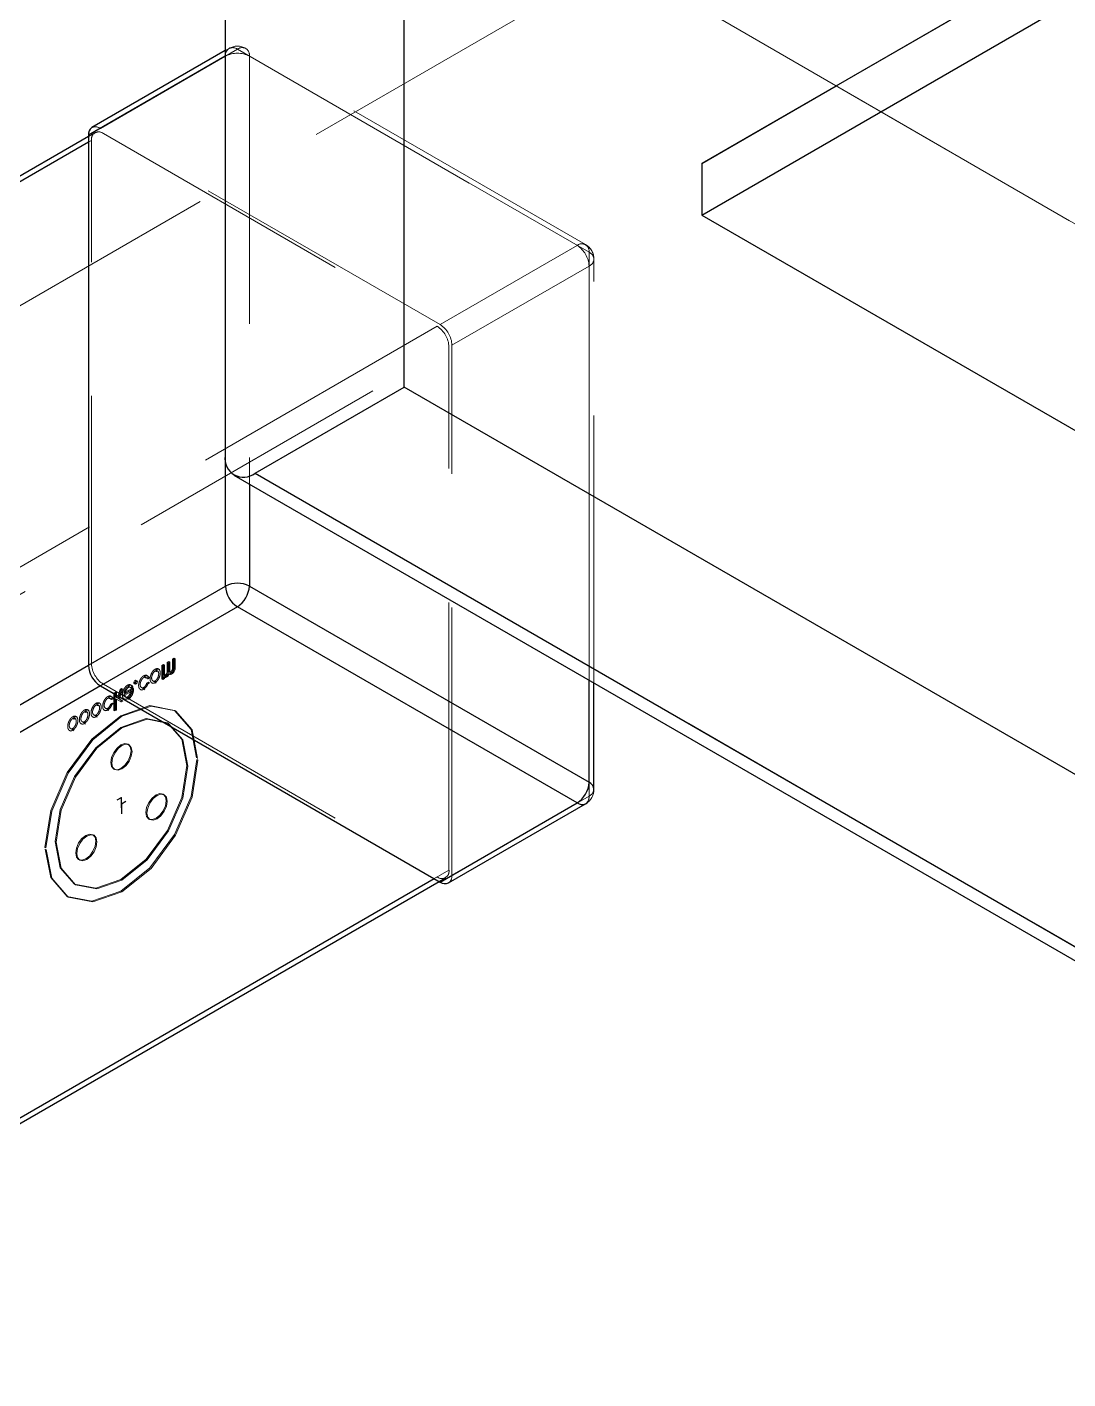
# Model space of a CAD drawing. Header units: millimetres. Extents: x 0 to 841, y 0 to 2287.
# Drawn here: x 624.35 to 629.29, y 251.73 to 258.14 of the extents above; entities that cross this region are included whole.
import ezdxf

# ---------------------------------------------------------------- set-up
doc = ezdxf.new("R2010")
doc.units = ezdxf.units.MM
doc.header["$PDSIZE"] = -1
doc.linetypes.add('HIDDEN', pattern=[1.905, 1.27, -0.635])

msp = doc.modelspace()

# ---------------------------------------------------------------- linework, layer by layer
at = {"color": 7, "linetype": 'Continuous', "lineweight": 25}
for p, q in [((633.1412, 260.7177), (627.5551, 257.4929)), ((628.1915, 257.8604), (633.1412, 260.7178)), ((627.5551, 257.2479), (633.212, 260.5136)), ((626.1409, 256.4315), (626.1409, 260.0243)), ((625.2924, 259.5345), (625.2924, 256.105)), ((625.2924, 258.001), (624.6432, 257.6263)), ((625.2924, 258.0281), (624.6598, 257.6629)), ((627.5551, 257.4929), (628.1915, 257.8604)), ((624.6432, 257.6207), (621.5627, 255.8423)), ((624.6432, 257.6263), (624.6432, 255.1113)), ((624.6432, 257.5936), (621.5461, 255.8057)), ((627.5551, 257.4929), (627.5551, 257.2479)), ((627.5551, 257.2479), (630.9492, 255.2886)), ((625.4338, 256.0233), (626.1409, 256.4315)), ((629.535, 254.4722), (626.1409, 256.4315)), ((625.2938, 255.4869), (625.2938, 256.0828)), ((625.3338, 256.0134), (635.1903, 250.3234)), ((625.4338, 256.0233), (635.1919, 250.3901)), ((625.4069, 255.9712), (625.4069, 255.4869)), ((624.6432, 255.1113), (625.2938, 255.4869)), ((625.4069, 255.4869), (627.0191, 254.5562)), ((625.3503, 255.3889), (624.6998, 255.0133)), ((626.9625, 254.4582), (625.3503, 255.3889)), ((621.5461, 253.3234), (624.6432, 255.1113)), ((624.6998, 255.0133), (621.6027, 253.2254)), ((624.6998, 255.0133), (626.312, 254.0826)), ((627.0191, 254.5562), (627.0191, 255.0405)), ((627.0425, 254.5235), (627.0425, 255.027)), ((627.042, 254.5141), (627.0425, 254.5235)), ((626.312, 254.0826), (626.9625, 254.4582)), ((626.352, 254.0787), (627.0025, 254.4542)), ((627.0025, 254.4542), (627.0104, 254.4594)), ((623.1866, 252.311), (626.2837, 254.099)), ((623.2266, 252.3071), (626.3071, 254.0854))]:
    msp.add_line(p, q, dxfattribs=at)
at = {"color": 7, "linetype": 'HIDDEN', "lineweight": 18}
for p, q in [((630.3835, 256.5954), (625.2924, 259.5345)), ((624.0737, 256.6774), (627.4729, 258.6397)), ((624.6998, 257.6589), (625.3503, 258.0345)), ((625.3103, 258.0384), (625.2924, 258.0281)), ((625.2938, 258.0018), (625.2924, 258.001)), ((625.2938, 256.0828), (625.2938, 258.0018)), ((625.3503, 258.0345), (626.9625, 257.1038)), ((627.0025, 257.1077), (625.3903, 258.0384)), ((627.0191, 257.0711), (625.4069, 258.0018)), ((625.4069, 258.0018), (625.4069, 255.9712)), ((630.9492, 256.2684), (628.1915, 257.8604)), ((621.6027, 255.8383), (624.7139, 257.6344)), ((624.6739, 257.6384), (624.6432, 257.6207)), ((626.312, 256.7282), (624.6998, 257.6589)), ((624.7139, 257.6344), (626.2979, 256.7201)), ((624.6574, 257.6018), (624.6432, 257.5936)), ((624.6574, 255.1195), (624.6574, 257.6018)), ((626.9625, 257.1038), (626.312, 256.7282)), ((627.0191, 255.0405), (627.0191, 257.0711)), ((627.0425, 255.027), (627.0425, 257.0384)), ((626.3686, 256.6302), (627.0191, 257.0058)), ((627.0191, 257.0058), (627.0191, 254.4908)), ((626.2979, 256.7201), (623.1866, 254.924)), ((623.2432, 254.826), (626.3544, 256.6221)), ((626.3544, 254.1398), (626.3544, 256.6221)), ((626.3686, 254.1153), (626.3686, 256.6302)), ((635.1919, 250.3901), (625.2924, 256.105)), ((624.6432, 255.1113), (624.6574, 255.1195)), ((624.9909, 255.1109), (624.9987, 255.1154)), ((624.9987, 255.1154), (624.9987, 255.0688)), ((624.9987, 255.1154), (625.0035, 255.1126)), ((625.0168, 255.1258), (625.0243, 255.1301)), ((625.0168, 255.1258), (625.0168, 255.0792)), ((625.0168, 255.1258), (625.0216, 255.1231)), ((625.0216, 255.1231), (625.0291, 255.1274)), ((625.0216, 255.1231), (625.0216, 255.0765)), ((625.0243, 255.1301), (625.0243, 255.085)), ((625.0243, 255.1301), (625.0291, 255.1274)), ((625.0291, 255.1274), (625.0291, 255.0822)), ((625.0498, 255.1449), (625.0425, 255.1407)), ((625.0425, 255.1407), (625.0425, 255.0955)), ((625.0425, 255.1407), (625.0474, 255.1379)), ((625.0546, 255.1421), (625.0474, 255.1379)), ((625.0474, 255.1379), (625.0474, 255.0928)), ((625.0498, 255.1449), (625.0498, 255.0964)), ((625.0498, 255.1449), (625.0546, 255.1421)), ((625.0546, 255.1421), (625.0546, 255.0936)), ((624.9054, 255.0615), (624.9102, 255.0588)), ((624.9144, 255.0519), (624.9096, 255.0547)), ((624.9195, 255.0496), (624.9278, 255.0543)), ((624.9195, 255.0496), (624.9244, 255.0468)), ((624.925, 255.0605), (624.9202, 255.0633)), ((624.9244, 255.0468), (624.9326, 255.0516)), ((624.9278, 255.0543), (624.9326, 255.0516)), ((624.9598, 255.0929), (624.9647, 255.0902)), ((624.9598, 255.0846), (624.9647, 255.0818)), ((624.9754, 255.0817), (624.9706, 255.0845)), ((624.9804, 255.0914), (624.9756, 255.0942)), ((624.9909, 255.047), (624.9909, 255.1109)), ((624.9909, 255.1109), (624.9957, 255.1081)), ((624.9909, 255.047), (624.9987, 255.0515)), ((624.9957, 255.1081), (625.0035, 255.1126)), ((624.9957, 255.0442), (624.9957, 255.1081)), ((624.9987, 255.0688), (625.0035, 255.066)), ((624.9987, 255.0515), (624.9987, 255.0566)), ((624.9987, 255.0566), (625.0035, 255.0538)), ((624.9987, 255.0515), (625.0035, 255.0487)), ((625.0013, 255.0642), (625.0061, 255.0614)), ((625.0035, 255.1126), (625.0035, 255.066)), ((625.0035, 255.0487), (625.0035, 255.0538)), ((625.0168, 255.0792), (625.0216, 255.0765)), ((625.0206, 255.0716), (625.0254, 255.0688)), ((625.0211, 255.0712), (625.0259, 255.0684)), ((625.0243, 255.085), (625.0291, 255.0822)), ((625.0269, 255.0797), (625.0318, 255.077)), ((625.0425, 255.0955), (625.0474, 255.0928)), ((625.0498, 255.0964), (625.0546, 255.0936)), ((624.7139, 255.0215), (624.6998, 255.0133)), ((624.7139, 255.0215), (626.2979, 254.1071)), ((624.7934, 254.9969), (624.7818, 254.9564)), ((624.7865, 254.9537), (624.8001, 255.0007)), ((624.7982, 254.9941), (624.7866, 254.9537)), ((624.7913, 254.9509), (624.8049, 254.9979)), ((624.8001, 255.0007), (624.7934, 254.9969)), ((624.7934, 254.9969), (624.7982, 254.9941)), ((624.8049, 254.9979), (624.7982, 254.9941)), ((624.8001, 255.0007), (624.8049, 254.9979)), ((624.8115, 254.9725), (624.8449, 254.9917)), ((624.8118, 254.9801), (624.852, 255.0033)), ((624.8164, 254.9697), (624.8497, 254.9889)), ((624.8166, 254.9773), (624.8568, 255.0005)), ((624.8282, 255.017), (624.833, 255.0142)), ((624.8381, 255.0074), (624.8333, 255.0102)), ((624.8423, 255.005), (624.8505, 255.0098)), ((624.8423, 255.005), (624.8471, 255.0022)), ((624.8478, 255.016), (624.843, 255.0187)), ((624.8449, 254.9917), (624.8497, 254.9889)), ((624.8471, 255.0022), (624.8553, 255.007)), ((624.8505, 255.0098), (624.8553, 255.007)), ((624.852, 255.0033), (624.8568, 255.0005)), ((624.8586, 255.029), (624.8634, 255.0262)), ((624.8603, 255.0251), (624.8652, 255.0223)), ((624.8737, 255.0371), (624.8688, 255.0398)), ((624.8706, 255.0359), (624.8754, 255.0332)), ((624.8896, 254.9964), (624.8945, 254.9936)), ((624.8947, 255.0061), (624.8995, 255.0033)), ((624.9054, 254.9977), (624.9102, 254.9949)), ((624.9195, 255.0259), (624.9278, 255.0306)), ((624.9195, 255.0259), (624.9244, 255.0231)), ((624.9244, 255.0231), (624.9326, 255.0279)), ((624.9278, 255.0306), (624.9326, 255.0279)), ((624.9441, 255.0278), (624.9489, 255.025)), ((624.949, 255.0375), (624.9539, 255.0348)), ((624.9598, 255.0374), (624.9647, 255.0346)), ((624.9598, 255.0291), (624.9647, 255.0263)), ((624.9909, 255.047), (624.9957, 255.0442)), ((624.9957, 255.0442), (625.0035, 255.0487)), ((624.6795, 254.9311), (624.6843, 254.9283)), ((624.6795, 254.9228), (624.6843, 254.92)), ((624.6951, 254.9199), (624.6903, 254.9226)), ((624.7001, 254.9296), (624.6952, 254.9323)), ((624.7348, 254.963), (624.7396, 254.9602)), ((624.7438, 254.9534), (624.739, 254.9562)), ((624.7489, 254.9511), (624.7571, 254.9558)), ((624.7489, 254.9511), (624.7537, 254.9483)), ((624.7489, 254.9274), (624.7571, 254.9321)), ((624.7489, 254.9274), (624.7537, 254.9246)), ((624.7543, 254.962), (624.7495, 254.9648)), ((624.7537, 254.9483), (624.7619, 254.953)), ((624.7537, 254.9246), (624.7619, 254.9293)), ((624.7571, 254.9558), (624.7619, 254.953)), ((624.7571, 254.9321), (624.7619, 254.9293)), ((624.7722, 254.9846), (624.7643, 254.9801)), ((624.7643, 254.9801), (624.7643, 254.8974)), ((624.7643, 254.9801), (624.7691, 254.9773)), ((624.777, 254.9818), (624.7691, 254.9773)), ((624.7691, 254.9773), (624.7691, 254.8946)), ((624.7722, 254.962), (624.7722, 254.9846)), ((624.7722, 254.9846), (624.777, 254.9818)), ((624.7722, 254.962), (624.7818, 254.9564)), ((624.7722, 254.962), (624.777, 254.9592)), ((624.7722, 254.9527), (624.7934, 254.9404)), ((624.7722, 254.902), (624.7722, 254.9527)), ((624.7722, 254.9527), (624.777, 254.9499)), ((624.777, 254.9592), (624.777, 254.9818)), ((624.777, 254.9592), (624.7865, 254.9537)), ((624.777, 254.8992), (624.777, 254.9499)), ((624.777, 254.9499), (624.7982, 254.9377)), ((624.7818, 254.9564), (624.7865, 254.9537)), ((624.7865, 254.9537), (624.8015, 254.9451)), ((624.7865, 254.9537), (624.7913, 254.9509)), ((624.7913, 254.9509), (624.8063, 254.9423)), ((624.7934, 254.9404), (624.8015, 254.9451)), ((624.7934, 254.9404), (624.7982, 254.9377)), ((624.7982, 254.9377), (624.8063, 254.9423)), ((624.8015, 254.9451), (624.8063, 254.9423)), ((624.8115, 254.9725), (624.8164, 254.9697)), ((624.8118, 254.9801), (624.8166, 254.9773)), ((624.8124, 254.9518), (624.8172, 254.9491)), ((624.821, 254.96), (624.8258, 254.9573)), ((624.8282, 254.9531), (624.833, 254.9503)), ((624.5689, 254.8672), (624.5737, 254.8645)), ((624.5689, 254.8589), (624.5737, 254.8561)), ((624.5845, 254.856), (624.5797, 254.8588)), ((624.5895, 254.8657), (624.5847, 254.8685)), ((624.6242, 254.8992), (624.629, 254.8964)), ((624.6242, 254.8908), (624.629, 254.8881)), ((624.6398, 254.8879), (624.635, 254.8907)), ((624.6448, 254.8976), (624.64, 254.9004)), ((624.6637, 254.866), (624.6685, 254.8632)), ((624.6687, 254.8757), (624.6735, 254.8729)), ((624.6795, 254.8756), (624.6843, 254.8728)), ((624.6795, 254.8672), (624.6843, 254.8645)), ((624.719, 254.8979), (624.7238, 254.8951)), ((624.7241, 254.9075), (624.7289, 254.9047)), ((624.7348, 254.8991), (624.7396, 254.8964)), ((624.7643, 254.8974), (624.7722, 254.902)), ((624.7643, 254.8974), (624.7691, 254.8946)), ((624.7691, 254.8946), (624.777, 254.8992)), ((624.7722, 254.902), (624.777, 254.8992)), ((625.0571, 254.8947), (625.0523, 254.8974)), ((624.5531, 254.8021), (624.5579, 254.7993)), ((624.5581, 254.8118), (624.5629, 254.8091)), ((624.5689, 254.8117), (624.5737, 254.8089)), ((624.5689, 254.8034), (624.5737, 254.8006)), ((624.6084, 254.834), (624.6132, 254.8313)), ((624.6134, 254.8437), (624.6182, 254.841)), ((624.6242, 254.8436), (624.629, 254.8409)), ((624.6242, 254.8353), (624.629, 254.8325)), ((625.0231, 254.8358), (625.0183, 254.8386)), ((624.8361, 254.734), (624.8313, 254.7367)), ((624.8454, 254.7056), (624.8502, 254.7028)), ((624.7492, 254.6501), (624.754, 254.6473)), ((624.7633, 254.619), (624.7681, 254.6162)), ((625.1099, 254.6362), (625.1147, 254.6334)), ((625.1579, 254.6639), (625.1627, 254.6612)), ((625.0027, 254.497), (624.9979, 254.4998)), ((627.0191, 254.4908), (626.3686, 254.1153)), ((624.9158, 254.4131), (624.9206, 254.4103)), ((625.012, 254.4686), (625.0168, 254.4658)), ((624.9299, 254.382), (624.9347, 254.3792)), ((624.6696, 254.3047), (624.6647, 254.3074)), ((624.4367, 254.2476), (624.4415, 254.2448)), ((624.4848, 254.2753), (624.4896, 254.2726)), ((624.5827, 254.2208), (624.5875, 254.218)), ((624.6788, 254.2763), (624.6836, 254.2735)), ((624.5967, 254.1897), (624.6016, 254.1869)), ((626.3544, 254.1398), (623.2432, 252.3437)), ((626.2837, 254.099), (626.2979, 254.1071)), ((626.3071, 254.0854), (626.3379, 254.1032)), ((624.5763, 254.073), (624.5811, 254.0702)), ((624.5423, 254.0141), (624.5471, 254.0113))]:
    msp.add_line(p, q, dxfattribs=at)
at = {"color": 7, "linetype": 'Continuous'}
for p, q in [((624.7988, 254.4829), (624.7779, 254.4708)), ((624.7988, 254.4829), (624.7779, 254.4708)), ((624.7988, 254.4829), (624.7988, 254.4345)), ((624.7988, 254.4829), (624.7988, 254.4345)), ((624.7997, 254.4544), (624.8207, 254.4665)), ((624.7997, 254.4544), (624.7997, 254.406))]:
    msp.add_line(p, q, dxfattribs=at)
at = {"color": 7, "linetype": 'HIDDEN', "lineweight": 18, "flags": 128}
for points in [[(624.9987, 255.0688), (624.9997, 255.0658), (625.0017, 255.064), (625.0045, 255.0637), (625.0078, 255.0648), (625.011, 255.0674), (625.0138, 255.0709), (625.0158, 255.0751), (625.0168, 255.0792)], [(625.0035, 255.066), (625.0045, 255.063), (625.0065, 255.0612), (625.0093, 255.0609), (625.0126, 255.0621), (625.0158, 255.0646), (625.0186, 255.0682), (625.0206, 255.0723), (625.0216, 255.0765)], [(625.0206, 255.0716), (625.024, 255.0702), (625.0282, 255.0704), (625.0327, 255.0721), (625.0372, 255.0752), (625.0415, 255.0796), (625.0451, 255.0848), (625.048, 255.0905), (625.0498, 255.0964)], [(625.0243, 255.085), (625.0251, 255.0817), (625.0272, 255.0796), (625.0301, 255.0792), (625.0334, 255.0804), (625.0368, 255.0831), (625.0397, 255.0868), (625.0417, 255.0912), (625.0425, 255.0955)], [(625.0254, 255.0688), (625.0289, 255.0674), (625.033, 255.0676), (625.0375, 255.0693), (625.042, 255.0725), (625.0463, 255.0768), (625.0499, 255.082), (625.0528, 255.0878), (625.0546, 255.0936)], [(625.0291, 255.0822), (625.03, 255.0789), (625.032, 255.0768), (625.0349, 255.0764), (625.0382, 255.0776), (625.0416, 255.0803), (625.0445, 255.0841), (625.0465, 255.0884), (625.0474, 255.0928)], [(624.8586, 255.029), (624.859, 255.0319), (624.8603, 255.0349), (624.8623, 255.0376), (624.8646, 255.0394), (624.8669, 255.0402), (624.8688, 255.0398), (624.8701, 255.0383), (624.8706, 255.0359)], [(624.8706, 255.0359), (624.8701, 255.033), (624.8688, 255.03), (624.8669, 255.0274), (624.8646, 255.0255), (624.8623, 255.0247), (624.8603, 255.0251), (624.859, 255.0266), (624.8586, 255.029)], [(624.8634, 255.0262), (624.8638, 255.0291), (624.8652, 255.0321), (624.8671, 255.0348), (624.8694, 255.0366), (624.8717, 255.0374), (624.8737, 255.0371), (624.875, 255.0356), (624.8754, 255.0332)], [(624.8754, 255.0332), (624.875, 255.0302), (624.8737, 255.0272), (624.8717, 255.0246), (624.8694, 255.0227), (624.8671, 255.022), (624.8652, 255.0223), (624.8638, 255.0238), (624.8634, 255.0262)], [(624.4367, 254.2476), (624.4641, 254.4228), (624.5423, 254.603), (624.6593, 254.7608), (624.7973, 254.8722), (624.9353, 254.9202), (625.0523, 254.8974), (625.1305, 254.8075), (625.1579, 254.6639)], [(624.4415, 254.2448), (624.4689, 254.42), (624.5471, 254.6002), (624.6641, 254.758), (624.8021, 254.8694), (624.9401, 254.9174), (625.0571, 254.8947), (625.1353, 254.8047), (625.1627, 254.6612)], [(624.4848, 254.2753), (624.5086, 254.4272), (624.5763, 254.5834), (624.6777, 254.7201), (624.7973, 254.8167), (624.9169, 254.8582), (625.0183, 254.8385), (625.0861, 254.7606), (625.1099, 254.6362)], [(624.4896, 254.2726), (624.5134, 254.4244), (624.5811, 254.5806), (624.6825, 254.7174), (624.8021, 254.8139), (624.9217, 254.8555), (625.0231, 254.8358), (625.0909, 254.7578), (625.1147, 254.6334)], [(624.7492, 254.6501), (624.7529, 254.6735), (624.7633, 254.6975), (624.7789, 254.7185), (624.7973, 254.7334), (624.8157, 254.7398), (624.8313, 254.7367), (624.8417, 254.7247), (624.8454, 254.7056)], [(624.754, 254.6473), (624.7577, 254.6707), (624.7681, 254.6947), (624.7837, 254.7158), (624.8021, 254.7306), (624.8205, 254.737), (624.8361, 254.734), (624.8465, 254.722), (624.8502, 254.7028)], [(624.8454, 254.7056), (624.8417, 254.6823), (624.8313, 254.6582), (624.8157, 254.6372), (624.7973, 254.6223), (624.7789, 254.6159), (624.7633, 254.619), (624.7529, 254.631), (624.7492, 254.6501)], [(624.8502, 254.7028), (624.8465, 254.6795), (624.8361, 254.6554), (624.8205, 254.6344), (624.8021, 254.6196), (624.7837, 254.6132), (624.7681, 254.6162), (624.7577, 254.6282), (624.754, 254.6473)], [(625.1579, 254.6639), (625.1305, 254.4887), (625.0523, 254.3085), (624.9353, 254.1507), (624.7973, 254.0393), (624.6593, 253.9914), (624.5423, 254.0141), (624.4641, 254.1041), (624.4367, 254.2476)], [(625.1627, 254.6612), (625.1353, 254.486), (625.0571, 254.3057), (624.9401, 254.1479), (624.8021, 254.0365), (624.6641, 253.9886), (624.5471, 254.0113), (624.4689, 254.1013), (624.4415, 254.2448)], [(625.1099, 254.6362), (625.0861, 254.4843), (625.0183, 254.3281), (624.9169, 254.1914), (624.7973, 254.0948), (624.6777, 254.0533), (624.5763, 254.073), (624.5086, 254.151), (624.4848, 254.2753)], [(625.1147, 254.6334), (625.0909, 254.4816), (625.0231, 254.3254), (624.9217, 254.1886), (624.8021, 254.0921), (624.6825, 254.0505), (624.5811, 254.0702), (624.5134, 254.1482), (624.4896, 254.2726)], [(624.9158, 254.4131), (624.9195, 254.4365), (624.9299, 254.4605), (624.9455, 254.4815), (624.9639, 254.4964), (624.9823, 254.5028), (624.9979, 254.4998), (625.0083, 254.4878), (625.012, 254.4686)], [(624.9206, 254.4103), (624.9243, 254.4337), (624.9347, 254.4577), (624.9503, 254.4788), (624.9687, 254.4936), (624.9871, 254.5), (625.0027, 254.497), (625.0131, 254.485), (625.0168, 254.4658)], [(625.012, 254.4686), (625.0083, 254.4453), (624.9979, 254.4212), (624.9823, 254.4002), (624.9639, 254.3853), (624.9455, 254.3789), (624.9299, 254.382), (624.9195, 254.394), (624.9158, 254.4131)], [(625.0168, 254.4658), (625.0131, 254.4425), (625.0027, 254.4185), (624.9871, 254.3974), (624.9687, 254.3826), (624.9503, 254.3762), (624.9347, 254.3792), (624.9243, 254.3912), (624.9206, 254.4103)], [(624.5827, 254.2208), (624.5863, 254.2442), (624.5967, 254.2682), (624.6123, 254.2892), (624.6307, 254.3041), (624.6491, 254.3105), (624.6647, 254.3074), (624.6752, 254.2954), (624.6788, 254.2763)], [(624.5875, 254.218), (624.5911, 254.2414), (624.6016, 254.2654), (624.6172, 254.2865), (624.6356, 254.3013), (624.654, 254.3077), (624.6696, 254.3047), (624.68, 254.2927), (624.6836, 254.2735)], [(624.6788, 254.2763), (624.6752, 254.2529), (624.6647, 254.2289), (624.6491, 254.2079), (624.6307, 254.193), (624.6123, 254.1866), (624.5967, 254.1897), (624.5863, 254.2017), (624.5827, 254.2208)], [(624.6836, 254.2735), (624.68, 254.2502), (624.6696, 254.2261), (624.654, 254.2051), (624.6356, 254.1903), (624.6172, 254.1839), (624.6016, 254.1869), (624.5911, 254.1989), (624.5875, 254.218)]]:
    msp.add_lwpolyline(points, dxfattribs=at)
at = {"color": 7, "linetype": 'HIDDEN', "lineweight": 18}
for centre, radius, start, end in [((625.3283, 258.0074), 0.0349, 50.79671, 189.21404), ((625.3503, 257.8926), 0.123, 62.60967, 117.39033), ((625.3503, 257.9692), 0.08, 60.00269, 119.99732), ((625.3724, 258.0074), 0.0349, 350.78597, 129.20329), ((624.6919, 257.6074), 0.0349, 50.79671, 189.21404), ((624.6764, 257.6262), 0.0402, 54.38183, 114.31395), ((626.9846, 257.0767), 0.0349, 350.78597, 129.20329), ((626.8963, 257.0002), 0.1229, 2.60548, 57.39452), ((626.9625, 257.0384), 0.08, 0, 60.00269), ((627.0067, 257.0384), 0.0349, 290.78343, 69.21657), ((626.2316, 256.6165), 0.1229, 2.60548, 57.39452), ((626.2458, 256.6247), 0.1229, 2.60548, 57.39452), ((624.7802, 255.1251), 0.1229, 182.60548, 237.39452), ((624.9999, 255.0783), 0.0217, 266.79373, 342.02451), ((625.0047, 255.0755), 0.0217, 266.79373, 342.02451), ((626.9791, 254.4869), 0.0402, 305.69804, 5.62038), ((626.9625, 254.5235), 0.08, 306.72256, 353.28281), ((627.0025, 254.5275), 0.0402, 294.37466, 354.3052), ((626.3199, 254.1342), 0.0349, 230.79671, 9.21404), ((626.3285, 254.1114), 0.0402, 305.69804, 5.62038)]:
    msp.add_arc(centre, radius, start, end, dxfattribs=at)
at = {"color": 7, "linetype": 'Continuous', "lineweight": 25}
for centre, radius, start, end in [((624.6833, 257.6302), 0.0402, 125.69804, 185.62038), ((625.3786, 256.091), 0.0873, 170.78597, 309.20329), ((625.3503, 255.3777), 0.123, 62.60967, 117.39033), ((625.4166, 255.4925), 0.1229, 182.60548, 237.39452), ((625.2841, 255.4925), 0.1229, 302.60548, 357.39452), ((624.7661, 255.1169), 0.1229, 182.60548, 237.39452), ((626.8963, 254.5617), 0.1229, 302.60548, 357.39452), ((627.0025, 254.5195), 0.0402, 5.6948, 65.62534), ((626.986, 254.4909), 0.0402, 234.38183, 294.31395), ((626.3354, 254.1153), 0.0402, 234.38183, 294.31395)]:
    msp.add_arc(centre, radius, start, end, dxfattribs=at)
at = {"color": 7, "linetype": 'HIDDEN', "lineweight": 18}
for points, knots in [([(624.9054, 254.9977), (624.904, 254.9969), (624.9008, 254.9953), (624.8958, 254.9945), (624.8905, 254.9955), (624.8857, 254.9992), (624.8822, 255.006), (624.881, 255.0155), (624.8822, 255.0265), (624.8857, 255.0373), (624.8905, 255.0465), (624.8958, 255.0536), (624.9008, 255.0585), (624.904, 255.0606), (624.9054, 255.0615)], [0, 0, 0, 0, 0.053784, 0.117806, 0.194259, 0.284674, 0.388205, 0.5, 0.611795, 0.715326, 0.805741, 0.882194, 0.946216, 1, 1, 1, 1]), ([(624.9195, 255.0259), (624.9184, 255.0232), (624.9163, 255.0181), (624.9116, 255.0112), (624.9063, 255.006), (624.9008, 255.004), (624.896, 255.0049), (624.8921, 255.008), (624.8893, 255.013), (624.8882, 255.0197), (624.8893, 255.0276), (624.8921, 255.0358), (624.896, 255.0434), (624.9008, 255.0498), (624.9063, 255.0542), (624.9116, 255.0552), (624.9163, 255.0536), (624.9184, 255.051), (624.9195, 255.0496)], [0, 0, 0, 0, 0.06591, 0.127752, 0.184575, 0.240344, 0.300579, 0.365486, 0.4327, 0.5, 0.5673, 0.634514, 0.699421, 0.759656, 0.815425, 0.872248, 0.93409, 1, 1, 1, 1]), ([(624.9054, 255.0615), (624.9081, 255.0627), (624.9135, 255.0651), (624.9223, 255.0637), (624.9257, 255.0579), (624.9278, 255.0543)], [0, 0, 0, 0, 0.262326, 0.545229, 1, 1, 1, 1]), ([(624.9102, 255.0588), (624.9129, 255.0599), (624.9183, 255.0624), (624.9271, 255.0609), (624.9305, 255.0551), (624.9326, 255.0516)], [0, 0, 0, 0, 0.262326, 0.545229, 1, 1, 1, 1]), ([(624.9144, 255.0516), (624.915, 255.0518), (624.9175, 255.0524), (624.921, 255.0507), (624.9232, 255.0482), (624.9244, 255.0468)], [0, 0, 0, 0, 0.134178, 0.553306, 1, 1, 1, 1]), ([(624.9598, 255.0291), (624.9584, 255.0284), (624.9552, 255.0267), (624.9502, 255.0259), (624.9449, 255.0269), (624.9401, 255.0306), (624.9366, 255.0374), (624.9354, 255.0469), (624.9366, 255.0579), (624.9401, 255.0687), (624.9449, 255.0779), (624.9502, 255.085), (624.9552, 255.0899), (624.9584, 255.092), (624.9598, 255.0929)], [0, 0, 0, 0, 0.053784, 0.117806, 0.194259, 0.284674, 0.388205, 0.5, 0.611795, 0.715326, 0.805741, 0.882194, 0.946216, 1, 1, 1, 1]), ([(624.9598, 255.0374), (624.9577, 255.0366), (624.9532, 255.035), (624.9479, 255.0378), (624.9441, 255.0431), (624.9425, 255.051), (624.9441, 255.0608), (624.9479, 255.0704), (624.9532, 255.0793), (624.9577, 255.0829), (624.9598, 255.0846)], [0, 0, 0, 0, 0.111736, 0.23533, 0.367087, 0.5, 0.632913, 0.76467, 0.888264, 1, 1, 1, 1]), ([(624.9598, 255.0929), (624.9613, 255.0937), (624.9645, 255.0953), (624.9695, 255.0961), (624.9748, 255.0952), (624.9796, 255.0915), (624.9831, 255.0847), (624.9843, 255.0751), (624.9831, 255.0642), (624.9796, 255.0534), (624.9748, 255.0441), (624.9695, 255.0371), (624.9645, 255.0321), (624.9613, 255.03), (624.9598, 255.0291)], [0, 0, 0, 0, 0.053784, 0.117806, 0.194259, 0.284674, 0.388205, 0.5, 0.611795, 0.715326, 0.805741, 0.882194, 0.946216, 1, 1, 1, 1]), ([(624.9598, 255.0846), (624.962, 255.0854), (624.9665, 255.087), (624.9718, 255.0842), (624.9756, 255.079), (624.9772, 255.071), (624.9756, 255.0613), (624.9718, 255.0516), (624.9665, 255.0427), (624.962, 255.0391), (624.9598, 255.0374)], [0, 0, 0, 0, 0.111736, 0.23533, 0.367087, 0.5, 0.632913, 0.76467, 0.888264, 1, 1, 1, 1]), ([(624.9647, 255.0902), (624.9661, 255.0909), (624.9693, 255.0925), (624.9743, 255.0933), (624.9782, 255.0929), (624.9799, 255.0915), (624.9803, 255.0912)], [0, 0, 0, 0, 0.2477313, 0.5426157, 0.8947587, 1, 1, 1, 1]), ([(624.9647, 255.0818), (624.9668, 255.0827), (624.971, 255.0842), (624.9739, 255.0824), (624.9753, 255.0815)], [0, 0, 0, 0, 0.5196677, 1, 1, 1, 1]), ([(624.8282, 254.9531), (624.8268, 254.9524), (624.8236, 254.9507), (624.8186, 254.9499), (624.8133, 254.9509), (624.8085, 254.9546), (624.805, 254.9614), (624.8037, 254.9709), (624.805, 254.9819), (624.8085, 254.9927), (624.8133, 255.0019), (624.8186, 255.009), (624.8236, 255.0139), (624.8268, 255.016), (624.8282, 255.017)], [0, 0, 0, 0, 0.053784, 0.117806, 0.194259, 0.284674, 0.388205, 0.5, 0.611795, 0.715326, 0.805741, 0.882194, 0.946216, 1, 1, 1, 1]), ([(624.8449, 254.9917), (624.8443, 254.9888), (624.8433, 254.9829), (624.8393, 254.974), (624.8343, 254.9663), (624.8282, 254.9608), (624.8221, 254.9593), (624.8171, 254.9612), (624.8132, 254.9655), (624.8121, 254.9701), (624.8115, 254.9725)], [0, 0, 0, 0, 0.133809, 0.265222, 0.38803, 0.5, 0.61197, 0.734778, 0.866191, 1, 1, 1, 1]), ([(624.8118, 254.9801), (624.8131, 254.9851), (624.8151, 254.9925), (624.8206, 255.0015), (624.8253, 255.0069), (624.8304, 255.0101), (624.8351, 255.0104), (624.8393, 255.0088), (624.8413, 255.0063), (624.8423, 255.005)], [0, 0, 0, 0, 0.267845, 0.395145, 0.51294, 0.624534, 0.740912, 0.866836, 1, 1, 1, 1]), ([(624.8166, 254.9773), (624.8179, 254.9823), (624.8199, 254.9897), (624.8254, 254.9987), (624.8301, 255.0041), (624.8352, 255.0073), (624.8399, 255.0076), (624.8441, 255.006), (624.8461, 255.0035), (624.8471, 255.0022)], [0, 0, 0, 0, 0.267845, 0.395145, 0.51294, 0.624534, 0.740912, 0.866836, 1, 1, 1, 1]), ([(624.8497, 254.9889), (624.8491, 254.986), (624.8481, 254.9801), (624.8441, 254.9712), (624.8391, 254.9635), (624.8331, 254.9581), (624.8277, 254.9565), (624.8254, 254.9576), (624.8244, 254.958)], [0, 0, 0, 0, 0.196173, 0.388834, 0.56888, 0.733035, 0.897191, 1, 1, 1, 1]), ([(624.8282, 255.017), (624.8308, 255.0181), (624.8363, 255.0206), (624.8451, 255.0191), (624.8485, 255.0133), (624.8505, 255.0098)], [0, 0, 0, 0, 0.262326, 0.54523, 1, 1, 1, 1]), ([(624.852, 255.0033), (624.852, 254.9984), (624.8521, 254.9884), (624.8465, 254.9736), (624.8397, 254.9632), (624.834, 254.957), (624.8301, 254.9543), (624.8282, 254.9531)], [0, 0, 0, 0, 0.284269, 0.585299, 0.73536, 0.873926, 1, 1, 1, 1]), ([(624.833, 255.0142), (624.8356, 255.0153), (624.8411, 255.0178), (624.8499, 255.0164), (624.8533, 255.0106), (624.8553, 255.007)], [0, 0, 0, 0, 0.262326, 0.54523, 1, 1, 1, 1]), ([(624.8568, 255.0005), (624.8569, 254.9957), (624.8569, 254.9856), (624.8513, 254.9708), (624.8445, 254.9605), (624.8388, 254.9542), (624.8349, 254.9516), (624.833, 254.9503)], [0, 0, 0, 0, 0.284269, 0.585299, 0.73536, 0.873926, 1, 1, 1, 1]), ([(624.9244, 255.0231), (624.9232, 255.0205), (624.9211, 255.0153), (624.9165, 255.0084), (624.9111, 255.0032), (624.9056, 255.0013), (624.9018, 255.0017), (624.9001, 255.0031), (624.8997, 255.0035)], [0, 0, 0, 0, 0.203733, 0.394894, 0.570539, 0.742926, 0.929119, 1, 1, 1, 1]), ([(624.9278, 255.0306), (624.9266, 255.0269), (624.9242, 255.0193), (624.9182, 255.0094), (624.9117, 255.0019), (624.9075, 254.9991), (624.9054, 254.9977)], [0, 0, 0, 0, 0.289345, 0.578702, 0.796119, 1, 1, 1, 1]), ([(624.9647, 255.0346), (624.9625, 255.0338), (624.9583, 255.0322), (624.9554, 255.0341), (624.954, 255.035)], [0, 0, 0, 0, 0.519668, 1, 1, 1, 1]), ([(624.6795, 254.8672), (624.678, 254.8665), (624.6748, 254.8649), (624.6698, 254.864), (624.6645, 254.865), (624.6597, 254.8687), (624.6563, 254.8755), (624.655, 254.885), (624.6563, 254.896), (624.6597, 254.9068), (624.6645, 254.9161), (624.6698, 254.9231), (624.6748, 254.9281), (624.678, 254.9301), (624.6795, 254.9311)], [0, 0, 0, 0, 0.053784, 0.117806, 0.194259, 0.284674, 0.388205, 0.5, 0.611795, 0.715326, 0.805741, 0.882194, 0.946216, 1, 1, 1, 1]), ([(624.6795, 254.8756), (624.6773, 254.8748), (624.6728, 254.8732), (624.6675, 254.876), (624.6637, 254.8812), (624.6621, 254.8891), (624.6637, 254.8989), (624.6675, 254.9085), (624.6728, 254.9175), (624.6773, 254.921), (624.6795, 254.9228)], [0, 0, 0, 0, 0.111736, 0.23533, 0.367087, 0.5, 0.632913, 0.76467, 0.888264, 1, 1, 1, 1]), ([(624.6795, 254.9311), (624.6809, 254.9318), (624.6841, 254.9334), (624.6891, 254.9343), (624.6944, 254.9333), (624.6992, 254.9296), (624.7027, 254.9228), (624.7039, 254.9133), (624.7027, 254.9023), (624.6992, 254.8915), (624.6944, 254.8822), (624.6891, 254.8752), (624.6841, 254.8702), (624.6809, 254.8682), (624.6795, 254.8672)], [0, 0, 0, 0, 0.0537844, 0.1178061, 0.1942591, 0.2846742, 0.3882046, 0.5, 0.6117954, 0.7153258, 0.8057409, 0.8821939, 0.9462156, 1, 1, 1, 1]), ([(624.6795, 254.9228), (624.6816, 254.9235), (624.6861, 254.9251), (624.6914, 254.9223), (624.6952, 254.9171), (624.6968, 254.9092), (624.6952, 254.8994), (624.6914, 254.8898), (624.6861, 254.8809), (624.6816, 254.8773), (624.6795, 254.8756)], [0, 0, 0, 0, 0.111736, 0.23533, 0.367087, 0.5, 0.632913, 0.76467, 0.888264, 1, 1, 1, 1]), ([(624.6843, 254.9283), (624.6857, 254.929), (624.6889, 254.9307), (624.6939, 254.9314), (624.6978, 254.9311), (624.6995, 254.9297), (624.6999, 254.9293)], [0, 0, 0, 0, 0.247731, 0.542616, 0.894759, 1, 1, 1, 1]), ([(624.6843, 254.92), (624.6864, 254.9208), (624.6906, 254.9224), (624.6935, 254.9205), (624.695, 254.9196)], [0, 0, 0, 0, 0.519668, 1, 1, 1, 1]), ([(624.7348, 254.8991), (624.7333, 254.8984), (624.7301, 254.8968), (624.7251, 254.896), (624.7198, 254.8969), (624.715, 254.9006), (624.7115, 254.9074), (624.7103, 254.9169), (624.7115, 254.9279), (624.715, 254.9387), (624.7198, 254.948), (624.7251, 254.955), (624.7301, 254.96), (624.7333, 254.9621), (624.7348, 254.963)], [0, 0, 0, 0, 0.053784, 0.117806, 0.194259, 0.284674, 0.388205, 0.5, 0.611795, 0.715326, 0.805741, 0.882194, 0.946216, 1, 1, 1, 1]), ([(624.7489, 254.9274), (624.7478, 254.9247), (624.7456, 254.9195), (624.741, 254.9127), (624.7356, 254.9075), (624.7301, 254.9055), (624.7253, 254.9064), (624.7214, 254.9095), (624.7186, 254.9145), (624.7176, 254.9212), (624.7186, 254.9291), (624.7214, 254.9372), (624.7253, 254.9449), (624.7301, 254.9513), (624.7356, 254.9557), (624.741, 254.9566), (624.7456, 254.9551), (624.7478, 254.9524), (624.7489, 254.9511)], [0, 0, 0, 0, 0.06591, 0.127752, 0.184575, 0.240344, 0.300579, 0.365486, 0.4327, 0.5, 0.5673, 0.634514, 0.699421, 0.759656, 0.815425, 0.872248, 0.93409, 1, 1, 1, 1]), ([(624.7537, 254.9246), (624.7526, 254.9219), (624.7504, 254.9168), (624.7458, 254.9099), (624.7404, 254.9047), (624.735, 254.9028), (624.7311, 254.9032), (624.7295, 254.9046), (624.729, 254.905)], [0, 0, 0, 0, 0.203733, 0.394894, 0.570539, 0.742926, 0.929119, 1, 1, 1, 1]), ([(624.7348, 254.963), (624.7374, 254.9642), (624.7428, 254.9666), (624.7516, 254.9652), (624.755, 254.9594), (624.7571, 254.9558)], [0, 0, 0, 0, 0.262326, 0.545229, 1, 1, 1, 1]), ([(624.7571, 254.9321), (624.7559, 254.9283), (624.7535, 254.9208), (624.7475, 254.9109), (624.741, 254.9034), (624.7368, 254.9005), (624.7348, 254.8991)], [0, 0, 0, 0, 0.289345, 0.578702, 0.796119, 1, 1, 1, 1]), ([(624.7396, 254.9602), (624.7422, 254.9614), (624.7476, 254.9638), (624.7564, 254.9624), (624.7598, 254.9566), (624.7619, 254.953)], [0, 0, 0, 0, 0.262326, 0.545229, 1, 1, 1, 1]), ([(624.7437, 254.9531), (624.7443, 254.9532), (624.7468, 254.9539), (624.7504, 254.9522), (624.7526, 254.9496), (624.7537, 254.9483)], [0, 0, 0, 0, 0.134178, 0.553306, 1, 1, 1, 1]), ([(624.8213, 254.9599), (624.8202, 254.9608), (624.8177, 254.9631), (624.8169, 254.9673), (624.8164, 254.9697)], [0, 0, 0, 0, 0.422439, 1, 1, 1, 1]), ([(624.5689, 254.8034), (624.5674, 254.8026), (624.5642, 254.801), (624.5592, 254.8002), (624.554, 254.8012), (624.5491, 254.8049), (624.5457, 254.8117), (624.5444, 254.8212), (624.5457, 254.8322), (624.5491, 254.843), (624.554, 254.8522), (624.5592, 254.8593), (624.5642, 254.8642), (624.5674, 254.8663), (624.5689, 254.8672)], [0, 0, 0, 0, 0.053784, 0.117806, 0.194259, 0.284674, 0.388205, 0.5, 0.611795, 0.715326, 0.805741, 0.882194, 0.946216, 1, 1, 1, 1]), ([(624.5689, 254.8117), (624.5667, 254.8109), (624.5622, 254.8093), (624.5569, 254.8121), (624.5531, 254.8174), (624.5515, 254.8253), (624.5531, 254.835), (624.5569, 254.8447), (624.5622, 254.8536), (624.5667, 254.8572), (624.5689, 254.8589)], [0, 0, 0, 0, 0.111736, 0.23533, 0.367087, 0.5, 0.632913, 0.76467, 0.888264, 1, 1, 1, 1]), ([(624.5689, 254.8672), (624.5703, 254.868), (624.5735, 254.8696), (624.5785, 254.8704), (624.5838, 254.8695), (624.5886, 254.8658), (624.5921, 254.859), (624.5933, 254.8494), (624.5921, 254.8385), (624.5886, 254.8277), (624.5838, 254.8184), (624.5785, 254.8114), (624.5735, 254.8064), (624.5703, 254.8043), (624.5689, 254.8034)], [0, 0, 0, 0, 0.053784, 0.117806, 0.194259, 0.284674, 0.388205, 0.5, 0.611795, 0.715326, 0.805741, 0.882194, 0.946216, 1, 1, 1, 1]), ([(624.5689, 254.8589), (624.571, 254.8597), (624.5755, 254.8613), (624.5808, 254.8585), (624.5846, 254.8533), (624.5862, 254.8453), (624.5846, 254.8356), (624.5808, 254.8259), (624.5755, 254.817), (624.571, 254.8134), (624.5689, 254.8117)], [0, 0, 0, 0, 0.111736, 0.23533, 0.367087, 0.5, 0.632913, 0.76467, 0.888264, 1, 1, 1, 1]), ([(624.5737, 254.8645), (624.5751, 254.8652), (624.5783, 254.8668), (624.5833, 254.8676), (624.5872, 254.8672), (624.5889, 254.8658), (624.5893, 254.8655)], [0, 0, 0, 0, 0.247731, 0.542616, 0.894759, 1, 1, 1, 1]), ([(624.5737, 254.8561), (624.5759, 254.857), (624.58, 254.8585), (624.583, 254.8567), (624.5844, 254.8558)], [0, 0, 0, 0, 0.5196677, 1, 1, 1, 1]), ([(624.6242, 254.8353), (624.6227, 254.8346), (624.6195, 254.833), (624.6145, 254.8321), (624.6092, 254.8331), (624.6044, 254.8368), (624.601, 254.8436), (624.5997, 254.8531), (624.601, 254.8641), (624.6044, 254.8749), (624.6092, 254.8842), (624.6145, 254.8912), (624.6195, 254.8961), (624.6227, 254.8982), (624.6242, 254.8992)], [0, 0, 0, 0, 0.053784, 0.117806, 0.194259, 0.284674, 0.388205, 0.5, 0.611795, 0.715326, 0.805741, 0.882194, 0.946216, 1, 1, 1, 1]), ([(624.6242, 254.8436), (624.622, 254.8429), (624.6175, 254.8412), (624.6122, 254.844), (624.6084, 254.8493), (624.6068, 254.8572), (624.6084, 254.867), (624.6122, 254.8766), (624.6175, 254.8855), (624.622, 254.8891), (624.6242, 254.8908)], [0, 0, 0, 0, 0.111736, 0.23533, 0.367087, 0.5, 0.632913, 0.76467, 0.888264, 1, 1, 1, 1]), ([(624.6242, 254.8992), (624.6256, 254.8999), (624.6288, 254.9015), (624.6338, 254.9023), (624.6391, 254.9014), (624.6439, 254.8977), (624.6474, 254.8909), (624.6486, 254.8814), (624.6474, 254.8704), (624.6439, 254.8596), (624.6391, 254.8503), (624.6338, 254.8433), (624.6288, 254.8383), (624.6256, 254.8362), (624.6242, 254.8353)], [0, 0, 0, 0, 0.053784, 0.117806, 0.194259, 0.284674, 0.388205, 0.5, 0.611795, 0.715326, 0.805741, 0.882194, 0.946216, 1, 1, 1, 1]), ([(624.6242, 254.8908), (624.6263, 254.8916), (624.6308, 254.8932), (624.6361, 254.8904), (624.6399, 254.8852), (624.6415, 254.8773), (624.6399, 254.8675), (624.6361, 254.8579), (624.6308, 254.8489), (624.6263, 254.8453), (624.6242, 254.8436)], [0, 0, 0, 0, 0.111736, 0.23533, 0.367087, 0.5, 0.632913, 0.76467, 0.888264, 1, 1, 1, 1]), ([(624.629, 254.8964), (624.6304, 254.8971), (624.6336, 254.8988), (624.6386, 254.8995), (624.6425, 254.8992), (624.6442, 254.8977), (624.6446, 254.8974)], [0, 0, 0, 0, 0.247731, 0.542616, 0.894759, 1, 1, 1, 1]), ([(624.629, 254.8881), (624.6311, 254.8889), (624.6353, 254.8905), (624.6383, 254.8886), (624.6397, 254.8877)], [0, 0, 0, 0, 0.5196677, 1, 1, 1, 1]), ([(624.6843, 254.8728), (624.6821, 254.872), (624.6779, 254.8704), (624.675, 254.8722), (624.6736, 254.8731)], [0, 0, 0, 0, 0.519668, 1, 1, 1, 1]), ([(624.5737, 254.8089), (624.5715, 254.8081), (624.5673, 254.8065), (624.5644, 254.8084), (624.563, 254.8093)], [0, 0, 0, 0, 0.519668, 1, 1, 1, 1]), ([(624.629, 254.8409), (624.6268, 254.84), (624.6226, 254.8385), (624.6197, 254.8403), (624.6183, 254.8412)], [0, 0, 0, 0, 0.5196677, 1, 1, 1, 1])]:
    msp.add_open_spline(points, degree=3, knots=knots, dxfattribs=at)
at = {"color": 7, "linetype": 'Continuous'}
for p in [(624.7988, 254.4829), (624.7988, 254.4829), (624.7997, 254.4544)]:
    msp.add_point(p, dxfattribs=at)

doc.saveas('drawing.dxf')
